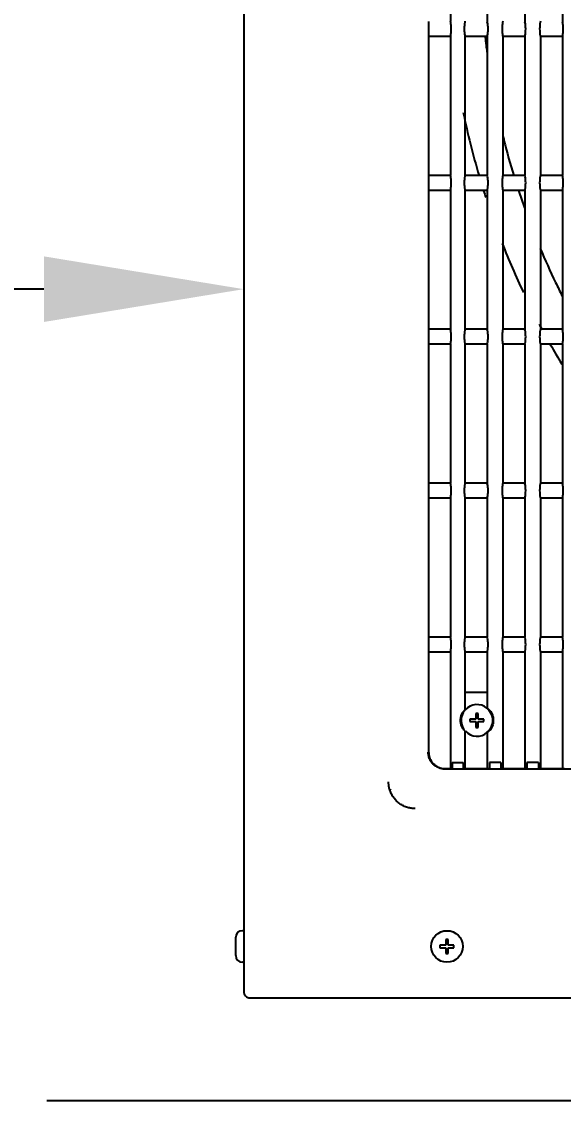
# Model space of a CAD drawing. Header units: millimetres. Extents: x 421 to 5436, y -1186 to -112.
# Drawn here: x 5351.898 to 5352.169, y -182.605 to -182.064 of the extents above; entities that cross this region are included whole.
import ezdxf
from ezdxf import colors
from ezdxf.entities.mleader import LeaderData, LeaderLine
from ezdxf.math import Vec2, Vec3

# ---------------------------------------------------------------- set-up
doc = ezdxf.new("R2010")
doc.units = ezdxf.units.MM
doc.layers.add('A-AC', color=150, linetype='Continuous')
doc.layers.add('G-TEXTO2', color=2, linetype='Continuous')
doc.styles.add('ARIAL', font='arial.ttf', dxfattribs={"height": 0.18})

msp = doc.modelspace()

# ---------------------------------------------------------------- linework, layer by layer
at = {"layer": 'A-AC', "color": 10, "lineweight": -3, "ltscale": 7.5}
for p, q in [((5352.008675586158, -181.5540765495257), (5352.008675586158, -182.5499932161924)), ((5352.112118450063, -181.9944868320449), (5352.112118450063, -182.0642261005596)), ((5352.130541411851, -181.9944657023887), (5352.130541411851, -182.0642472305849)), ((5352.14932666109, -181.9944705331029), (5352.14932666109, -182.0642423998424)), ((5352.168111893634, -181.9944753615994), (5352.168111893634, -182.0642375713176)), ((5352.112130420139, -182.07165110504), (5352.101175586158, -182.07165110504)), ((5352.101175586158, -182.07165110504), (5352.101175586158, -182.1412381606779)), ((5352.112118450063, -182.0715749987114), (5352.112118450063, -182.1413142672263)), ((5352.119356929843, -182.0717347201573), (5352.119356929843, -182.1411545459939)), ((5352.130561888987, -182.07165110504), (5352.119371897321, -182.07165110504)), ((5352.130541411851, -182.0715538690554), (5352.130541411851, -182.1413353972516)), ((5352.138383807462, -182.0717469675292), (5352.138383807462, -182.1411422988765)), ((5352.149346128794, -182.07165110504), (5352.138404534986, -182.07165110504)), ((5352.14932666109, -182.0715586997696), (5352.14932666109, -182.1413305665089)), ((5352.157168413403, -182.0717421102506), (5352.157168413403, -182.1411471561184)), ((5352.168130351793, -182.07165110504), (5352.157188072595, -182.07165110504)), ((5352.168111893634, -182.0715635282661), (5352.168111893634, -182.1413257379843)), ((5352.112130420139, -182.1412381606779), (5352.101175586158, -182.1412381606779)), ((5352.130561888987, -182.1412381606779), (5352.119371897321, -182.1412381606779)), ((5352.149346128794, -182.1412381606779), (5352.138404534986, -182.1412381606779)), ((5352.168130351793, -182.1412381606779), (5352.157188072595, -182.1412381606779)), ((5352.112130420139, -182.1487392717067), (5352.101175586158, -182.1487392717067)), ((5352.101175586158, -182.1487392717067), (5352.101175586158, -182.2183263273446)), ((5352.112118450063, -182.1486631653781), (5352.112118450063, -182.2184024338931)), ((5352.119356929843, -182.1488228868241), (5352.119356929843, -182.2182427126606)), ((5352.130561888987, -182.1487392717067), (5352.119371897321, -182.1487392717067)), ((5352.130541411851, -182.1486420357221), (5352.130541411851, -182.2184235639181)), ((5352.138383807462, -182.1488351341959), (5352.138383807462, -182.2182304655432)), ((5352.149346128794, -182.1487392717067), (5352.138404534986, -182.1487392717067)), ((5352.14932666109, -182.1486468664364), (5352.14932666109, -182.2184187331757)), ((5352.157168413403, -182.1488302769174), (5352.157168413403, -182.2182353227852)), ((5352.168130351793, -182.1487392717067), (5352.157188072595, -182.1487392717067)), ((5352.168111893634, -182.1486516949326), (5352.168111893634, -182.2184139046508)), ((5352.112130420139, -182.2183263273446), (5352.101175586158, -182.2183263273446)), ((5352.130561888987, -182.2183263273446), (5352.119371897321, -182.2183263273446)), ((5352.149346128794, -182.2183263273446), (5352.138404534986, -182.2183263273446)), ((5352.168130351793, -182.2183263273446), (5352.157188072595, -182.2183263273446)), ((5352.112130420139, -182.2258274383732), (5352.101175586158, -182.2258274383732)), ((5352.101175586158, -182.2258274383732), (5352.101175586158, -182.2954144940111)), ((5352.112118450063, -182.2257513320449), (5352.112118450063, -182.2954906005598)), ((5352.119356929843, -182.2259110534906), (5352.119356929843, -182.2953308793274)), ((5352.130561888987, -182.2258274383732), (5352.119371897321, -182.2258274383732)), ((5352.130541411851, -182.2257302023886), (5352.130541411851, -182.2955117305848)), ((5352.138383807462, -182.2259233008624), (5352.138383807462, -182.29531863221)), ((5352.149346128794, -182.2258274383732), (5352.138404534986, -182.2258274383732)), ((5352.14932666109, -182.2257350331031), (5352.14932666109, -182.2955068998424)), ((5352.157168413403, -182.2259184435841), (5352.157168413403, -182.2953234894519)), ((5352.168130351793, -182.2258274383732), (5352.157188072595, -182.2258274383732)), ((5352.168111893634, -182.2257398615993), (5352.168111893634, -182.2955020713175)), ((5352.112130420139, -182.2954144940111), (5352.101175586158, -182.2954144940111)), ((5352.130561888987, -182.2954144940111), (5352.119371897321, -182.2954144940111)), ((5352.149346128794, -182.2954144940111), (5352.138404534986, -182.2954144940111)), ((5352.168130351793, -182.2954144940111), (5352.157188072595, -182.2954144940111)), ((5352.112130420139, -182.30291560504), (5352.101175586158, -182.30291560504)), ((5352.101175586158, -182.30291560504), (5352.101175586158, -182.3725026606778)), ((5352.112118450063, -182.3028394987116), (5352.112118450063, -182.3725787672263)), ((5352.119356929843, -182.3029992201573), (5352.119356929843, -182.3724190459941)), ((5352.130561888987, -182.30291560504), (5352.119371897321, -182.30291560504)), ((5352.130541411851, -182.3028183690553), (5352.130541411851, -182.3725998972516)), ((5352.138383807462, -182.3030114675291), (5352.138383807462, -182.3724067988765)), ((5352.149346128794, -182.30291560504), (5352.138404534986, -182.30291560504)), ((5352.14932666109, -182.3028231997696), (5352.14932666109, -182.3725950665089)), ((5352.157168413403, -182.3030066102506), (5352.157168413403, -182.3724116561184)), ((5352.168130351793, -182.30291560504), (5352.157188072595, -182.30291560504)), ((5352.168111893634, -182.302828028266), (5352.168111893634, -182.3725902379842)), ((5352.112130420139, -182.3725026606778), (5352.101175586158, -182.3725026606778)), ((5352.130561888987, -182.3725026606778), (5352.119371897321, -182.3725026606778)), ((5352.149346128794, -182.3725026606778), (5352.138404534986, -182.3725026606778)), ((5352.168130351793, -182.3725026606778), (5352.157188072595, -182.3725026606778)), ((5352.112130420139, -182.3800037717067), (5352.101175586158, -182.3800037717067)), ((5352.101175586158, -182.3800037717067), (5352.101175586158, -182.4300765495257)), ((5352.112118450063, -182.3799276653781), (5352.112118450063, -182.4384125506999)), ((5352.119356929843, -182.380087386824), (5352.119356929843, -182.4089527235917)), ((5352.130561888987, -182.3800037717067), (5352.119371897321, -182.3800037717067)), ((5352.130541411851, -182.3799065357221), (5352.130541411851, -182.4081452032626)), ((5352.138383807462, -182.3800996341959), (5352.138383807462, -182.4384065326719)), ((5352.149346128794, -182.3800037717067), (5352.138404534986, -182.3800037717067)), ((5352.14932666109, -182.3799113664363), (5352.14932666109, -182.4384131318177)), ((5352.157168413403, -182.3800947769173), (5352.157168413403, -182.4384067101014)), ((5352.168130351793, -182.3800037717067), (5352.157188072595, -182.3800037717067)), ((5352.168111893634, -182.3799161949328), (5352.168111893634, -182.4384129700054)), ((5352.130541411851, -182.4003477161486), (5352.119356929843, -182.4003477161486)), ((5352.125958919492, -182.4107223828589), (5352.124725586158, -182.4107223828589)), ((5352.124725586158, -182.4107223828589), (5352.124725586158, -182.4136265495256)), ((5352.125958919492, -182.4136265495256), (5352.125958919492, -182.4107223828589)), ((5352.124725586158, -182.4136265495256), (5352.121821419492, -182.4136265495256)), ((5352.121821419492, -182.4136265495256), (5352.121821419492, -182.414859882859)), ((5352.121821419492, -182.414859882859), (5352.124725586158, -182.414859882859)), ((5352.124725586158, -182.414859882859), (5352.124725586158, -182.4177640495257)), ((5352.124725586158, -182.4177640495257), (5352.125958919492, -182.4177640495257)), ((5352.128863086158, -182.4136265495256), (5352.125958919492, -182.4136265495256)), ((5352.125958919492, -182.414859882859), (5352.128863086158, -182.414859882859)), ((5352.125958919492, -182.4177640495257), (5352.125958919492, -182.414859882859)), ((5352.128863086158, -182.414859882859), (5352.128863086158, -182.4136265495256)), ((5352.119356929843, -182.4195337087931), (5352.119356929843, -182.4384069579612)), ((5352.130541411851, -182.420341229122), (5352.130541411851, -182.4384132966707)), ((5352.91109108106, -182.4386898960206), (5352.109593424457, -182.4386898960206)), ((5352.112909853428, -182.4385849394969), (5352.112118450063, -182.4384125506999)), ((5352.112909853428, -182.4353752301788), (5352.1184688778, -182.4353752301788)), ((5352.112909853428, -182.4353752301788), (5352.112909853428, -182.4385849394969)), ((5352.1184688778, -182.4353752301788), (5352.1184688778, -182.4385849272469)), ((5352.1184688778, -182.4385849272469), (5352.119356929843, -182.4384069579612)), ((5352.13160208493, -182.4385849002761), (5352.130541411851, -182.4384132966707)), ((5352.137312903496, -182.4353752301788), (5352.13160208493, -182.4353752301788)), ((5352.13160208493, -182.4353752301788), (5352.13160208493, -182.4385849002761)), ((5352.137312903496, -182.4353752301788), (5352.137312903496, -182.4385848893758)), ((5352.137312903496, -182.4385848893758), (5352.138383807462, -182.4384065326719)), ((5352.150387358064, -182.4385848662062), (5352.14932666109, -182.4384131318177)), ((5352.156098001418, -182.4353752301788), (5352.150387358064, -182.4353752301788)), ((5352.150387358064, -182.4353752301788), (5352.150387358064, -182.4385848662062)), ((5352.156098001418, -182.4353752301788), (5352.156098001418, -182.4385848568322)), ((5352.156098001418, -182.4385848568322), (5352.157168413403, -182.4384067101014)), ((5352.169172626289, -182.4385848369795), (5352.168111893634, -182.4384129700054)), ((5352.008675586158, -182.5195765495257), (5352.007983919491, -182.5195765495257)), ((5352.004650586158, -182.5320765117619), (5352.004650586158, -182.5229099206224)), ((5352.110958919491, -182.523972382859), (5352.109725586159, -182.523972382859)), ((5352.109725586159, -182.523972382859), (5352.109725586159, -182.5268765495257)), ((5352.110958919491, -182.5268765495257), (5352.110958919491, -182.523972382859)), ((5352.109725586159, -182.5268765495257), (5352.106821419491, -182.5268765495257)), ((5352.106821419491, -182.5268765495257), (5352.106821419491, -182.5281098828591)), ((5352.106821419491, -182.5281098828591), (5352.109725586159, -182.5281098828591)), ((5352.109725586159, -182.5281098828591), (5352.109725586159, -182.5310140495258)), ((5352.109725586159, -182.5310140495258), (5352.110958919491, -182.5310140495258)), ((5352.113863086159, -182.5268765495257), (5352.110958919491, -182.5268765495257)), ((5352.110958919491, -182.5281098828591), (5352.113863086159, -182.5281098828591)), ((5352.110958919491, -182.5310140495258), (5352.110958919491, -182.5281098828591)), ((5352.113863086159, -182.5281098828591), (5352.113863086159, -182.5268765495257)), ((5352.008675586158, -182.5354098828591), (5352.007983919491, -182.5354098828591)), ((5352.011925586158, -182.5532432161931), (5353.455592252825, -182.5532432161931)), ((5351.91011338864, -182.6046082160096), (5353.564772947952, -182.6046082160096))]:
    msp.add_line(p, q, dxfattribs=at)
msp.add_circle((5352.110342252825, -182.5274932161924), 0.007916666666666666, dxfattribs=at)
for centre, radius, start, end in [((5352.510342252825, -182.0292432161923), 0.4, 191.6091543635683, 196.2817434809804), ((5352.510342252825, -182.0292432161923), 0.4, 197.4172258816891, 197.9295787537961), ((5352.510342252825, -182.0292432161923), 0.4, 201.4267934782861, 205.2665121282173), ((5352.510342252825, -182.0292432161923), 0.4, 207.8079531487128, 208.1689718946988), ((5352.510342252825, -182.0292432161923), 0.4, 209.4540768161735, 211.0784239475436), ((5352.125342252825, -182.4142432161923), 0.007916666666666666, 223.043548901909, 215.2173921757017), ((5352.095342252826, -182.4442432161923), 0.01416666666666666, 198.0575613940006, 200.6486997937065), ((5352.007983919491, -182.522909882859), 0.003333333333333333, 90, 180), ((5352.007983919491, -182.5320765495258), 0.003333333333333333, 180, 270), ((5352.011925586158, -182.5499932161924), 0.00325, 180, 270.000001005727)]:
    msp.add_arc(centre, radius, start, end, dxfattribs=at)
for points, start_tangent, end_tangent in [([(5352.101175586158, -182.0641499940111), (5352.101132312137, -182.0653915307728), (5352.101108711933, -182.067027018702), (5352.101108731287, -182.0687768868311), (5352.101132436203, -182.0704148774389), (5352.101175586158, -182.07165110504)], (-0.000519798639375215, -0.009986481331004613), (0.000519798639375215, -0.009986481331004613)), ([(5352.112118450063, -182.0715749987114), (5352.112304049611, -182.0704216603763), (5352.112414177693, -182.0687672207434), (5352.112414179333, -182.0670339304847), (5352.112304050783, -182.0653794495045), (5352.112118450063, -182.0642261005596)], (0.002329498780334682, 0.009724887425179749), (-0.002329498780334682, 0.009724887425179749)), ([(5352.119356929843, -182.0640663793274), (5352.119126504874, -182.0653862515203), (5352.119007482785, -182.067037646565), (5352.119007479549, -182.0687633573323), (5352.119126502597, -182.0704148280854), (5352.119356929843, -182.0717347201573)], (-0.002519428014030089, -0.009677421272328719), (0.002519428014030089, -0.009677421272328719)), ([(5352.130541411851, -182.0715538690554), (5352.130786038048, -182.0704258003072), (5352.130934780611, -182.0687695813494), (5352.130934785206, -182.0670316260091), (5352.130786041357, -182.0653753214251), (5352.130541411851, -182.0642472305849)], (0.00306879974274966, 0.00951748223738293), (-0.00306879974274966, 0.00951748223738293)), ([(5352.138383807462, -182.0640541322098), (5352.138104241403, -182.0653847207432), (5352.137960877579, -182.0670367856364), (5352.137960872207, -182.0687641822117), (5352.138104237611, -182.0704163513999), (5352.138383807462, -182.0717469675292)], (-0.002988752470360722, -0.009542921914744597), (0.002988752470360722, -0.009542921914744597)), ([(5352.14932666109, -182.0715586997696), (5352.149572144973, -182.0704254855093), (5352.149720705516, -182.0687694029186), (5352.149720710117, -182.0670318047107), (5352.149572148284, -182.0653756362649), (5352.14932666109, -182.0642423998424)], (0.003066112156058145, 0.0095183483990907), (-0.003066112156058145, 0.0095183483990907)), ([(5352.157168413403, -182.064058989452), (5352.156889751998, -182.0653845617817), (5352.156746298611, -182.067036697857), (5352.156746293251, -182.0687642703485), (5352.156889748212, -182.0704165104248), (5352.157168413403, -182.0717421102506)], (-0.002990096197105258, -0.009542500968407428), (0.002990096197105258, -0.009542500968407428)), ([(5352.168111893634, -182.0715635282661), (5352.168358235152, -182.0704251749592), (5352.168506616295, -182.0687692270394), (5352.168506620901, -182.0670319808373), (5352.168358238465, -182.0653759468514), (5352.168111893634, -182.0642375713176)], (0.003063461801838014, 0.009519201741148224), (-0.003063461801838014, 0.009519201741148224)), ([(5352.129405022768, -182.0717407183859), (5352.129461870473, -182.0722471612521)], (0.001108878639118399, -0.009938329244078552), (0.001122089927438776, -0.009936846290183845)), ([(5352.129461870473, -182.0722471612521), (5352.130358366236, -182.0795559543553)], (0.001122089926141881, -0.009936846290330297), (0.001312747629194066, -0.009913460226482243)), ([(5352.138318107855, -182.1215298515979), (5352.138868424052, -182.1237205911916)], (0.002407725365974739, -0.009705815708225754), (0.002464893014383902, -0.009691455124368139)), ([(5352.138868882123, -182.1237229884196), (5352.143782960239, -182.1412834541334)], (0.002464954783639332, -0.009691439413968059), (0.002923078681860138, -0.009563242704211517)), ([(5352.101175586158, -182.1412381606779), (5352.101132312137, -182.1424796974395), (5352.101108711933, -182.1441151853687), (5352.101108731287, -182.1458650534978), (5352.101132436203, -182.1475030441054), (5352.101175586158, -182.1487392717067)], (-0.000519798639375215, -0.009986481331004613), (0.000519798639375215, -0.009986481331004613)), ([(5352.112118450063, -182.1486631653781), (5352.112304049611, -182.147509827043), (5352.112414177693, -182.1458553874099), (5352.112414179333, -182.1441220971512), (5352.112304050783, -182.142467616171), (5352.112118450063, -182.1413142672263)], (0.002329498780334682, 0.009724887425179749), (-0.002329498780334682, 0.009724887425179749)), ([(5352.119356929843, -182.1411545459939), (5352.119126504874, -182.1424744181868), (5352.119007482785, -182.1441258132318), (5352.119007479549, -182.145851523999), (5352.119126502597, -182.1475029947519), (5352.119356929843, -182.1488228868241)], (-0.002519428014030089, -0.009677421272328719), (0.002519428014082747, -0.00967742127231501)), ([(5352.130541411851, -182.1486420357221), (5352.130786038048, -182.147513966974), (5352.130934780611, -182.1458577480159), (5352.130934785206, -182.1441197926756), (5352.130786041357, -182.1424634880918), (5352.130541411851, -182.1413353972516)], (0.00306879974274966, 0.00951748223738293), (-0.00306879974274966, 0.00951748223738293)), ([(5352.138383807462, -182.1411422988765), (5352.138104241403, -182.1424728874099), (5352.137960877579, -182.1441249523032), (5352.137960872207, -182.1458523488784), (5352.138104237611, -182.1475045180666), (5352.138383807462, -182.1488351341959)], (-0.002988752470360722, -0.009542921914744597), (0.002988752470360722, -0.009542921914744597)), ([(5352.14932666109, -182.1486468664364), (5352.149572144973, -182.147513652176), (5352.149720705516, -182.1458575695854), (5352.149720710117, -182.1441199713772), (5352.149572148284, -182.1424638029316), (5352.14932666109, -182.1413305665089)], (0.003066112156058145, 0.0095183483990907), (-0.003066112156058145, 0.0095183483990907)), ([(5352.157168413403, -182.1411471561184), (5352.156889751998, -182.1424727284484), (5352.156746298611, -182.1441248645237), (5352.156746293251, -182.1458524370153), (5352.156889748212, -182.1475046770915), (5352.157168413403, -182.1488302769174)], (-0.002990096197166592, -0.009542500968388209), (0.002990096197105258, -0.009542500968407428)), ([(5352.168111893634, -182.1486516949326), (5352.168358235152, -182.1475133416259), (5352.168506616295, -182.1458573937059), (5352.168506620901, -182.1441201475041), (5352.168358238465, -182.1424641135181), (5352.168111893634, -182.1413257379843)], (0.003063461801838014, 0.009519201741148224), (-0.003063461801838014, 0.009519201741148224)), ([(5352.146149670541, -182.14875267446), (5352.146485261488, -182.1497705782433)], (0.003117828718524536, -0.00950153377523564), (0.003144374891902687, -0.009492781812470567)), ([(5352.146485261488, -182.1497705782433), (5352.149133740802, -182.1574899740838)], (0.003144374891160964, -0.009492781812716252), (0.003345788487805104, -0.009423677593958254)), ([(5352.157008886486, -182.1778175910761), (5352.164719609986, -182.1949661298017)], (0.003876093408390511, -0.00921823735263047), (0.004323470135451052, -0.009017073027754787)), ([(5352.164719871049, -182.1949642441709), (5352.167970925345, -182.2015807076552)], (0.004323494865432635, -0.009017061170280352), (0.00449605856734387, -0.008932270560110334)), ([(5352.101175586158, -182.2183263273446), (5352.101132312137, -182.2195678641062), (5352.101108711933, -182.2212033520354), (5352.101108731287, -182.2229532201645), (5352.101132436203, -182.2245912107721), (5352.101175586158, -182.2258274383732)], (-0.000519798639375215, -0.009986481331004613), (0.000519798639375215, -0.009986481331004613)), ([(5352.112118450063, -182.2257513320449), (5352.112304049611, -182.2245979937097), (5352.112414177693, -182.2229435540767), (5352.112414179333, -182.221210263818), (5352.112304050783, -182.2195557828377), (5352.112118450063, -182.2184024338931)], (0.002329498780334682, 0.009724887425179749), (-0.002329498780334682, 0.009724887425179749)), ([(5352.119356929843, -182.2182427126606), (5352.119126504874, -182.2195625848535), (5352.119007482785, -182.2212139798983), (5352.119007479549, -182.2229396906657), (5352.119126502597, -182.2245911614186), (5352.119356929843, -182.2259110534906)], (-0.002519428014030089, -0.009677421272328719), (0.002519428014030089, -0.009677421272328719)), ([(5352.130541411851, -182.2257302023886), (5352.130786038048, -182.2246021336407), (5352.130934780611, -182.2229459146827), (5352.130934785206, -182.2212079593423), (5352.130786041357, -182.2195516547586), (5352.130541411851, -182.2184235639181)], (0.00306879974274966, 0.00951748223738293), (-0.00306879974274966, 0.00951748223738293)), ([(5352.138383807462, -182.2182304655432), (5352.138104241403, -182.2195610540766), (5352.137960877579, -182.2212131189699), (5352.137960872207, -182.2229405155449), (5352.138104237611, -182.2245926847331), (5352.138383807462, -182.2259233008624)], (-0.002988752470360722, -0.009542921914744597), (0.002988752470360722, -0.009542921914744597)), ([(5352.14932666109, -182.2257350331031), (5352.149572144973, -182.2246018188428), (5352.149720705516, -182.2229457362521), (5352.149720710117, -182.2212081380439), (5352.149572148284, -182.2195519695981), (5352.14932666109, -182.2184187331757)], (0.003066112156058145, 0.0095183483990907), (-0.003066112156058145, 0.0095183483990907)), ([(5352.157168413403, -182.2182353227852), (5352.156889751998, -182.2195608951149), (5352.156746298611, -182.2212130311902), (5352.156746293251, -182.2229406036818), (5352.156889748212, -182.2245928437583), (5352.157168413403, -182.2259184435841)], (-0.002990096197105258, -0.009542500968407428), (0.002990096197105258, -0.009542500968407428)), ([(5352.168111893634, -182.2257398615993), (5352.168358235152, -182.2246015082926), (5352.168506616295, -182.2229455603726), (5352.168506620901, -182.2212083141708), (5352.168358238465, -182.2195522801849), (5352.168111893634, -182.2184139046508)], (0.003063461801838014, 0.009519201741148224), (-0.003063461801838014, 0.009519201741148224)), ([(5352.101175586158, -182.2954144940111), (5352.101132312137, -182.2966560307727), (5352.101108711933, -182.2982915187019), (5352.101108731287, -182.3000413868313), (5352.101132436203, -182.3016793774389), (5352.101175586158, -182.30291560504)], (-0.000519798639375215, -0.009986481331004613), (0.000519798639375215, -0.009986481331004613)), ([(5352.112118450063, -182.3028394987116), (5352.112304049611, -182.3016861603764), (5352.112414177693, -182.3000317207434), (5352.112414179333, -182.2982984304847), (5352.112304050783, -182.2966439495044), (5352.112118450063, -182.2954906005598)], (0.002329498780334682, 0.009724887425179749), (-0.002329498780334682, 0.009724887425179749)), ([(5352.119356929843, -182.2953308793274), (5352.119126504874, -182.2966507515202), (5352.119007482785, -182.298302146565), (5352.119007479549, -182.3000278573322), (5352.119126502597, -182.3016793280854), (5352.119356929843, -182.3029992201573)], (-0.002519428014030089, -0.009677421272328719), (0.002519428014030089, -0.009677421272328719)), ([(5352.130541411851, -182.3028183690553), (5352.130786038048, -182.3016903003074), (5352.130934780611, -182.3000340813494), (5352.130934785206, -182.2982961260091), (5352.130786041357, -182.2966398214253), (5352.130541411851, -182.2955117305848)], (0.00306879974274966, 0.00951748223738293), (-0.00306879974274966, 0.00951748223738293)), ([(5352.138383807462, -182.29531863221), (5352.138104241403, -182.2966492207431), (5352.137960877579, -182.2983012856364), (5352.137960872207, -182.3000286822116), (5352.138104237611, -182.3016808513999), (5352.138383807462, -182.3030114675291)], (-0.002988752470360722, -0.009542921914744597), (0.002988752470360722, -0.009542921914744597)), ([(5352.14932666109, -182.3028231997696), (5352.149572144973, -182.3016899855093), (5352.149720705516, -182.3000339029186), (5352.149720710117, -182.2982963047107), (5352.149572148284, -182.2966401362648), (5352.14932666109, -182.2955068998424)], (0.003066112156058145, 0.0095183483990907), (-0.003066112156058145, 0.0095183483990907)), ([(5352.157168413403, -182.2953234894519), (5352.156889751998, -182.2966490617816), (5352.156746298611, -182.298301197857), (5352.156746293251, -182.3000287703485), (5352.156889748212, -182.3016810104248), (5352.157168413403, -182.3030066102506)], (-0.002990096197166592, -0.009542500968388209), (0.002990096197166592, -0.009542500968388209)), ([(5352.168111893634, -182.302828028266), (5352.168358235152, -182.3016896749591), (5352.168506616295, -182.3000337270394), (5352.168506620901, -182.2982964808373), (5352.168358238465, -182.2966404468516), (5352.168111893634, -182.2955020713175)], (0.003063461801838014, 0.009519201741148224), (-0.003063461801838014, 0.009519201741148224)), ([(5352.101175586158, -182.3725026606778), (5352.101132312137, -182.3737441974395), (5352.101108711933, -182.3753796853687), (5352.101108731287, -182.3771295534978), (5352.101132436203, -182.3787675441056), (5352.101175586158, -182.3800037717067)], (-0.000519798639375215, -0.009986481331004613), (0.000519798639375215, -0.009986481331004613)), ([(5352.112118450063, -182.3799276653781), (5352.112304049611, -182.3787743270429), (5352.112414177693, -182.3771198874101), (5352.112414179333, -182.3753865971514), (5352.112304050783, -182.3737321161709), (5352.112118450063, -182.3725787672263)], (0.002329498780334682, 0.009724887425179749), (-0.002329498780334682, 0.009724887425179749)), ([(5352.119356929843, -182.3724190459941), (5352.119126504874, -182.3737389181867), (5352.119007482785, -182.3753903132317), (5352.119007479549, -182.377116023999), (5352.119126502597, -182.3787674947521), (5352.119356929843, -182.380087386824)], (-0.002519428014030089, -0.009677421272328719), (0.002519428014030089, -0.009677421272328719)), ([(5352.130541411851, -182.3799065357221), (5352.130786038048, -182.3787784669739), (5352.130934780611, -182.3771222480159), (5352.130934785206, -182.3753842926758), (5352.130786041357, -182.3737279880918), (5352.130541411851, -182.3725998972516)], (0.00306879974274966, 0.00951748223738293), (-0.00306879974274966, 0.00951748223738293)), ([(5352.138383807462, -182.3724067988765), (5352.138104241403, -182.3737373874098), (5352.137960877579, -182.3753894523031), (5352.137960872207, -182.3771168488784), (5352.138104237611, -182.3787690180666), (5352.138383807462, -182.3800996341959)], (-0.002988752470360722, -0.009542921914744597), (0.002988752470360722, -0.009542921914744597)), ([(5352.14932666109, -182.3799113664363), (5352.149572144973, -182.378778152176), (5352.149720705516, -182.3771220695853), (5352.149720710117, -182.3753844713774), (5352.149572148284, -182.3737283029316), (5352.14932666109, -182.3725950665089)], (0.003066112156058145, 0.0095183483990907), (-0.003066112156058145, 0.0095183483990907)), ([(5352.157168413403, -182.3724116561184), (5352.156889751998, -182.3737372284484), (5352.156746298611, -182.3753893645237), (5352.156746293251, -182.3771169370152), (5352.156889748212, -182.3787691770915), (5352.157168413403, -182.3800947769173)], (-0.002990096197166592, -0.009542500968388209), (0.002990096197166592, -0.009542500968388209)), ([(5352.168111893634, -182.3799161949328), (5352.168358235152, -182.3787778416258), (5352.168506616295, -182.3771218937061), (5352.168506620901, -182.375384647504), (5352.168358238465, -182.3737286135181), (5352.168111893634, -182.3725902379842)], (0.003063461801838014, 0.009519201741148224), (-0.003063461801838014, 0.009519201741148224)), ([(5352.118438771608, -182.4185270308244), (5352.118251745417, -182.4182378640037), (5352.117955578013, -182.4176832000394), (5352.117667859136, -182.4169991621063), (5352.117421902075, -182.4161957884005), (5352.117249821522, -182.4152834991264), (5352.117182901904, -182.4142885259801), (5352.117239755247, -182.4132838599296), (5352.117408534349, -182.4123450895936), (5352.117659997068, -182.4115088888086), (5352.117957451568, -182.4107993244584), (5352.118258103248, -182.4102379139861), (5352.118438771608, -182.4099594015602)], (-0.006009491901139676, 0.007992872267848191), (0.006009491901051242, 0.00799287226791468)), ([(5352.118438771608, -182.4099594015602), (5352.118737971155, -182.4095877905274), (5352.119044207847, -182.4092540562447), (5352.119356929843, -182.4089527235917)], (0.006009491901548881, 0.007992872267540526), (0.007406240631196286, 0.006719196359150195)), ([(5352.118874084984, -182.4096785238817), (5352.119032408327, -182.4094232497969), (5352.119193412542, -182.4091817913834), (5352.119356929843, -182.4089527235917)], (0.005127444716428423, 0.008585412668006718), (0.005936825935557559, 0.008046993091266521)), ([(5352.130541411851, -182.4081452032626), (5352.130936373975, -182.4084376540779), (5352.131323097606, -182.4087661511369), (5352.131701006472, -182.4091351999243)], (0.008227708644765635, -0.005683732088764285), (0.006902535285317708, -0.007235675962544479)), ([(5352.130541411851, -182.4081452032626), (5352.130808920773, -182.4084289424982), (5352.131071345191, -182.4087338533473), (5352.131328329895, -182.4090624351293)], (0.007020361725006398, -0.007121412868951304), (0.005970602932819214, -0.00802196363857445)), ([(5352.131701006472, -182.4091351999243), (5352.131906383881, -182.4093791446335), (5352.132244249642, -182.4098522955794), (5352.132601041463, -182.4104579359732), (5352.132935458649, -182.4111750927259), (5352.133217628443, -182.4119921277024)], (0.00690253528568114, -0.007235675962197782), (0.002753053157680962, -0.009613568448343357)), ([(5352.133217628443, -182.4119921277024), (5352.133498291822, -182.4134841447424), (5352.133498291822, -182.4150022876447), (5352.133217628443, -182.4164943046821)], (0.002753053157645419, -0.009613568448353534), (-0.002753053157645419, -0.009613568448353534)), ([(5352.133217628443, -182.4164943046821), (5352.132935468913, -182.4173113144318), (5352.132601072755, -182.4180284372676), (5352.132244235824, -182.4186341579448), (5352.131906358885, -182.4191073196703), (5352.131701006472, -182.4193512324603)], (-0.002753053157545606, -0.009613568448382116), (-0.006902535285693468, -0.007235675962186022)), ([(5352.119356929843, -182.4195337087931), (5352.119044207848, -182.4192323761415), (5352.118737971155, -182.4188986418576), (5352.118438771608, -182.4185270308244)], (-0.007406240631196286, 0.006719196359150195), (-0.0060094919009621, 0.007992872267981701)), ([(5352.119356929843, -182.4195337087931), (5352.119193412542, -182.4193046410019), (5352.119032408327, -182.4190631825879), (5352.118874084984, -182.4188079085029)], (-0.005936825935557559, 0.008046993091266521), (-0.005127444716428423, 0.008585412668006718)), ([(5352.131701006472, -182.4193512324603), (5352.131323097603, -182.4197202812506), (5352.130936373967, -182.4200487783128), (5352.130541411851, -182.420341229122)], (-0.006902535285317708, -0.007235675962544479), (-0.008227708644765635, -0.005683732088764285)), ([(5352.131328329895, -182.4194239972553), (5352.131071345191, -182.4197525790371), (5352.130808920788, -182.4200574898703), (5352.130541411851, -182.420341229122)], (-0.005970602932159159, -0.008021963639065715), (-0.007020361725006398, -0.007121412868951304)), ([(5352.101330130214, -182.4324903872355), (5352.101120436117, -182.4315979214273), (5352.101015135726, -182.4307974830481), (5352.100985089683, -182.4300765495257)], (-0.002801493301903566, 0.00959956432758224), (1.00767448456e-07, 0.009999999999492297)), ([(5352.101000954433, -182.4300765495257), (5352.101662555221, -182.4333657427126), (5352.103518375096, -182.4361181831409), (5352.105050979534, -182.4373229497764)], (1.0967186404e-08, -0.009999999999993984), (0.008515746569490605, -0.005242333484642981)), ([(5352.101175586158, -182.4300765495257), (5352.101277853766, -182.4313780876364), (5352.101579907066, -182.4326407660544), (5352.102084779945, -182.433861598591), (5352.102774700345, -182.4349851885349), (5352.103611389257, -182.4359641281073)], (0, -0.01), (0.007065089210477166, -0.007077041362603382)), ([(5352.105001526756, -182.437361961946), (5352.104412687367, -182.4369550918668), (5352.103612497229, -182.4362710667892), (5352.102847014021, -182.4354261974713), (5352.102184466378, -182.4344618291498), (5352.101676718277, -182.4334588311892), (5352.101330130214, -182.4324903872355)], (-0.008456340161011652, 0.005337631598495853), (-0.002801493301952224, 0.00959956432756804)), ([(5352.103611389257, -182.4359641281073), (5352.104594109433, -182.4368062662008), (5352.105717498174, -182.4374974368607), (5352.106304990552, -182.4377693345641)], (0.007065089210363668, -0.007077041362716688), (0.009231389708856048, -0.003844664360282527)), ([(5352.106625379398, -182.4381616991884), (5352.105922299734, -182.4378672309442), (5352.105191695799, -182.4374785701793), (5352.105001526756, -182.437361961946)], (-0.009385205979266521, 0.003452232426523443), (-0.008456340160960769, 0.005337631598576468)), ([(5352.106304990552, -182.4377693345641), (5352.106938994686, -182.4380037136427), (5352.108203813478, -182.4383070502843), (5352.109508919491, -182.4384098828591)], (0.009231389708749383, -0.003844664360538643), (0.01, 0)), ([(5352.108836765742, -182.4386573591366), (5352.108078496408, -182.4385558527533), (5352.107337164497, -182.4383889904027), (5352.106625379398, -182.4381616991884)], (-0.009961001211970289, 0.000882300886957741), (-0.009385205979290085, 0.003452232426459383)), ([(5352.10959672788, -182.4386907871362), (5352.108836765742, -182.4386573591366)], (-0.009999999999074659, -1.36039716123e-07), (-0.009961001211907097, 0.0008823008876711811)), ([(5352.109508919491, -182.4384098828591), (5352.110382738034, -182.4384098828591)], (0.01, 0), (0.01, 5.1498106e-11)), ([(5352.110382738034, -182.4384098828591), (5352.111256571618, -182.4384098828591)], (0.01, 5.149722000000001e-11), (0.009999999999999998, -2.05988878e-10)), ([(5352.111256571618, -182.4384098828591), (5352.11213042031, -182.4384098828591)], (0.009999999999999998, -2.05985317e-10), (0.009999999999999967, 7.724449400000001e-10)), ([(5352.119371894612, -182.4384098828591), (5352.123138474279, -182.4384098828591), (5352.126868332484, -182.4384098828591), (5352.130561903056, -182.4384098828589)], (0.009999999999999955, 9.423585379999999e-10), (0.009999999999999912, 1.325289438e-09)), ([(5352.138404508253, -182.4384098828584), (5352.142085941121, -182.4384098828591), (5352.145733013059, -182.4384098828591), (5352.149346128794, -182.4384098748685)], (0.009999999999999915, 1.300081642e-09), (0.00999999999999992, 1.257126396e-09)), ([(5352.157188003385, -182.438409882858), (5352.160868933805, -182.4384098828591), (5352.16451624046, -182.4384098828591), (5352.168130351793, -182.4384098664052)], (0.009999999999999924, 1.230083297e-09), (0.009999999999999927, 1.190024863e-09)), ([(5352.094508919492, -182.4584350618468), (5352.092898558448, -182.4583393806495), (5352.091083092324, -182.4579921144641), (5352.089173048414, -182.4573293727008), (5352.087292622322, -182.4563274470863), (5352.085562950715, -182.4550102069509), (5352.084079710901, -182.4534421196026), (5352.082899292012, -182.4517099661668), (5352.082041459026, -182.4499111362838), (5352.081493576975, -182.4481470110486), (5352.081213052674, -182.4465100899627), (5352.081135910144, -182.4450765495258)], (-0.009999994243209707, -1.0730133858977e-05), (3.0370423164e-08, 0.009999999999953883))]:
    msp.add_spline(points, degree=3, dxfattribs=dict(at, start_tangent=start_tangent, end_tangent=end_tangent))

# ---------------------------------------------------------------- leaders
at = {"layer": 'G-TEXTO2'}
ml = msp.add_multileader_mtext('Standard', dxfattribs=at)
ml.set_content('UNIDADE CONDENSADORA EXTERNA', color=2, style='ARIAL')
ml.set_leader_properties(color=12)
ml.build(insert=Vec2(0, 0))
ml.multileader.update_dxf_attribs({"text_left_attachment_type": 2, "text_right_attachment_type": 2, "dogleg_length": 0.1, "arrow_head_size": 0.1, "scale": 0.5})
ctx = ml.context
ctx.base_point, ctx.scale, ctx.char_height, ctx.arrow_head_size, ctx.landing_gap_size, ctx.plane_origin = Vec3(5350.609843306956, -182.198230516974), 0.5, 0.08, 0.1, 0.05, Vec3(5351.100084344425, -178.7686759448864)
ctx.left_attachment, ctx.right_attachment, ctx.text_align_type = 2, 2, 2
notes = []
notes.append((ctx, [(1, (1, 1, 0), (5351.784395975457, -182.198230516974), (-1, 0), 0.1236659017884008, [(0, [(5352.008675586158, -182.198230516974)], 0, [])])]))
ctx.mtext.insert, ctx.mtext.width, ctx.mtext.alignment, ctx.mtext.flow_direction = Vec3(5351.610730073669, -182.0241877702711), 0.9460845333160233, 3, 5
for ctx, leaders in notes:
    for number, flags, end, landing, length, lines in leaders:
        leader = LeaderData()
        leader.index, (leader.has_last_leader_line, leader.has_dogleg_vector, leader.attachment_direction) = number, flags
        leader.last_leader_point, leader.dogleg_vector, leader.dogleg_length = Vec3(end), Vec3(landing), length
        for number, points, colour, breaks in lines:
            line = LeaderLine()
            line.index, line.vertices, line.color, line.breaks = number, Vec3.list(points), colors.encode_raw_color(colour), breaks
            leader.lines.append(line)
        ctx.leaders.append(leader)

doc.saveas('drawing.dxf')
